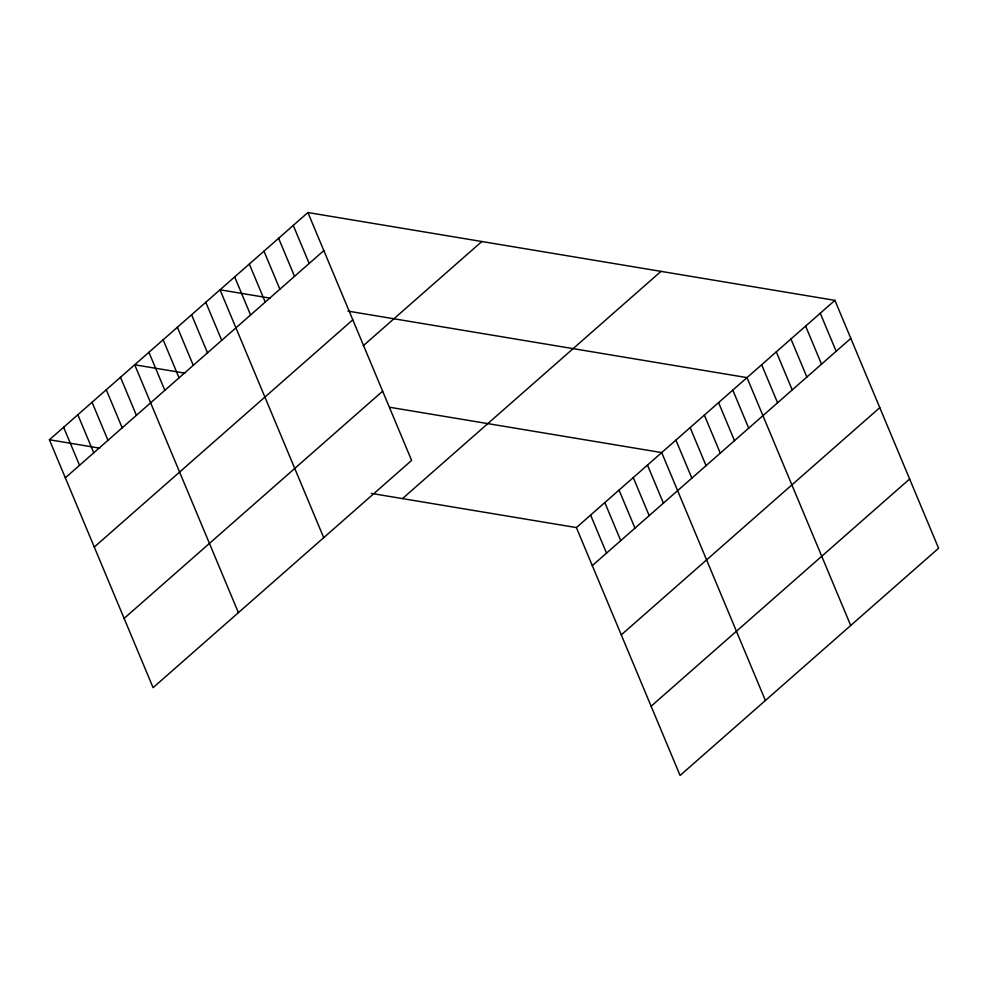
<?xml version="1.0" encoding="UTF-8"?>
<svg xmlns="http://www.w3.org/2000/svg" width="988" height="988" viewBox="0 0 988 988"><rect width="100%" height="100%" fill="white"/><g stroke="black" fill="none" stroke-linecap="round" stroke-linejoin="round"><path stroke-width="1.48" d="M307.91 212.531L411.613 460.42L153.091 687.648L49.4 439.759L307.91 212.531L834.909 300.352L938.6 548.241L680.09 775.469L576.387 527.58L371.389 493.42M65.319 477.809L323.829 250.582M94.28 547.056L352.802 319.828M363.3 345.689L481.823 241.517M124.13 618.402L382.64 391.174M402.486 498.607L660.997 271.379M576.387 527.58L834.909 300.352M592.306 565.63L850.829 338.402M621.279 634.876L879.789 407.649M651.117 706.222L909.639 478.995M270.329 298.178L220.015 289.793L323.718 537.682M347.937 311.109L747.014 377.614L850.705 625.49M185.015 373.155L134.714 364.782L238.404 612.659M390.062 407.328L661.701 452.59L765.391 700.48M49.4 439.759L99.702 448.144M820.262 313.233L836.169 351.283M805.615 326.102L821.522 364.152M790.956 338.983L806.875 377.033M776.309 351.864L792.228 389.914M761.662 364.733L777.581 402.783M732.8 390.112L748.706 428.162M718.572 402.61L734.492 440.66M704.358 415.108L720.277 453.159M690.143 427.606L706.05 465.657M675.915 440.105L691.835 478.143M647.486 465.089L663.405 503.139M633.271 477.587L649.178 515.637M619.044 490.085L634.963 528.135M604.829 502.583L620.748 540.634M590.614 515.081L606.521 553.132M293.263 225.412L309.182 263.463M278.616 238.293L294.535 276.331M263.969 251.162L279.888 289.212M249.322 264.043L265.241 302.093M234.675 276.912L250.582 314.962M205.8 302.291L221.72 340.341M191.586 314.789L207.505 352.839M177.371 327.287L193.278 365.338M163.144 339.786L179.063 377.836M148.929 352.284L164.848 390.334M120.487 377.28L136.406 415.318M106.272 389.766L122.191 427.816M92.057 402.264L107.976 440.315M77.842 414.762L93.749 452.813M63.615 427.261L79.534 465.311"/></g></svg>
